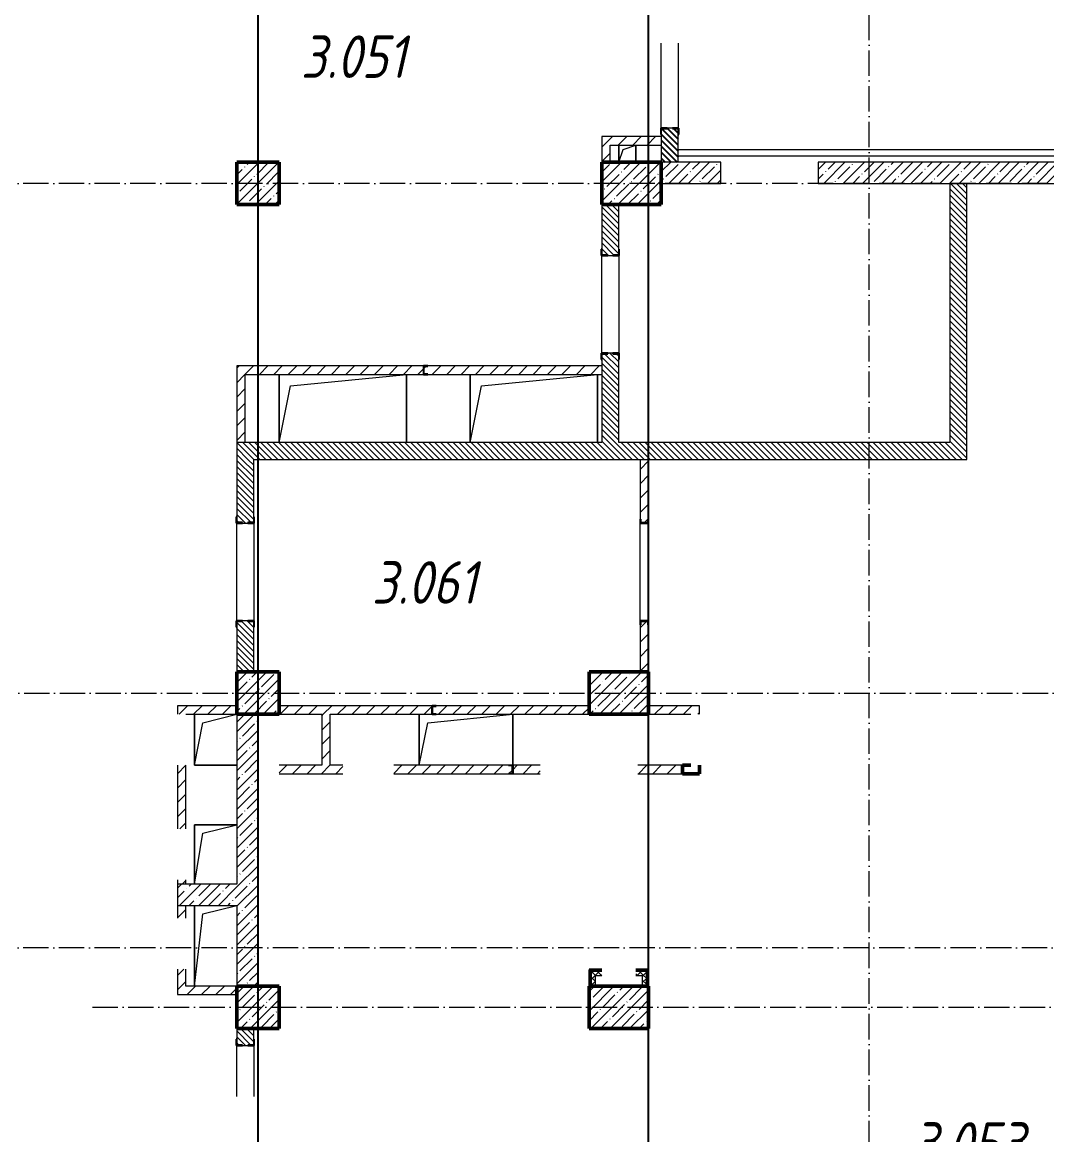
# Model space of a CAD drawing. Header units: millimetres. Extents: x -135211 to 49383, y -8033 to 228499.
# Drawn here: x -122870 to -110801, y 149213 to 162310 of the extents above; entities that cross this region are included whole.
import ezdxf

# ---------------------------------------------------------------- set-up
doc = ezdxf.new("R2010")
doc.units = ezdxf.units.MM
doc.linetypes.add('50_200_ШТРИХ_1Т_ш5_п1_п1_', pattern=[700, 500, -100, 0, -100])
for name, color, linetype, lineweight in [('A-DETL-____-OTLN-4', 7, 'Continuous', 18), ('A-FLOR-____-OTLN', 7, 'Continuous', 9), ('A-GENM-____-MCUT', 7, 'Continuous', 25), ('A-GENM-____-OTLN', 7, 'Continuous', 9), ('A-GENM-____-OTLN-1', 7, 'Continuous', 25), ('A-WALL-____-MCUT-1', 7, 'Continuous', 9), ('A-WALL-____-MCUT-2', 7, 'Continuous', 50), ('A-WALL-____-MCUT-3', 7, 'Continuous', 9), ('A-WALL-____-PATT-1', 7, 'Continuous', 9), ('A-WALL-FNSH-MCUT-1', 7, 'Continuous', 9), ('I-WALL-____-OTLN', 7, 'Continuous', 9), ('S-COLS-____-MCUT', 7, 'Continuous', 50), ('S-COLS-____-OTLN', 7, 'Continuous', 9), ('S-GRID-____-OTLN-1', 7, '50_200_ШТРИХ_1Т_ш5_п1_п1_', 9), ('Марки помещений', 7, 'Continuous', 9)]:
    doc.layers.add(name, color=color, linetype=linetype, lineweight=lineweight)
doc.layers.add('A-WALL-____-PATT-3', color=9, linetype='Continuous', lineweight=9, true_color=0x808080)
doc.styles.add('ISOCPEUR_I_2', font='isocpeui.ttf', dxfattribs={"width": 0.85, "height": 2.3})
pattern_1 = [(45, (-129942.25, 127932.03), (-114.04925, 114.04925), []), (45, (-129828.2, 127932.03), (-114.04925, 114.04925), [201.612, -40.322, 3.353, -36.97])]
pattern_2 = [(135, (-129942.255, 127932.027), (-35.35534, -35.35534), [])]
pattern_3 = [(45, (-129942.25, 127932.03), (-84.8528, 84.8528), [])]
pattern_4 = [(45, (-129942.255, 127932.027), (-35.35534, 35.35534), []), (135, (-129942.255, 127932.027), (-35.35534, -35.35534), [])]

# ---------------------------------------------------------------- blocks, each defined once
blk = doc.blocks.new('BSC_Колонна _Прямоугольная - 500х500-25976076-АР1_План отверстий 3 этажа в осях 1-64_А-ГГ')
at = {"layer": 'S-COLS-____-OTLN'}
h = blk.add_hatch(dxfattribs=at)
h.set_pattern_fill('FP_39', color=256, style=0, pattern_type=2)
h.set_pattern_definition([(45, (-9850, -32481.04), (-114.04925, 114.04925), []), (45, (-9735.95, -32481.04), (-114.04925, 114.04925), [201.613, -40.323, 3.353, -36.97])])
h.paths.add_polyline_path([(-250, -250), (250, -250), (250, 250), (-250, 250)], flags=0)
at = {"layer": 'S-COLS-____-MCUT'}
for p, q in [((250, 250), (-250, 250)), ((-250, 250), (-250, -250)), ((250, -250), (250, 250)), ((-250, -250), (250, -250))]:
    blk.add_line(p, q, dxfattribs=at)
blk = doc.blocks.new('BSC_Колонна _Прямоугольная - 500х500-V7-АР1_План отверстий 3 этажа в осях 1-64_А-ГГ')
at = {"layer": 'S-COLS-____-OTLN'}
h = blk.add_hatch(dxfattribs=at)
h.set_pattern_fill('FP_41', color=256, style=0, pattern_type=2)
h.set_pattern_definition([(45, (-9850, -26481.04), (-114.04925, 114.04925), []), (45, (-9735.95, -26481.04), (-114.04925, 114.04925), [201.613, -40.323, 3.353, -36.97])])
h.paths.add_polyline_path([(-250, -250), (250, -250), (250, 250), (-250, 250)], flags=0)
at = {"layer": 'S-COLS-____-MCUT'}
for p, q in [((250, 250), (-250, 250)), ((-250, 250), (-250, -250)), ((250, -250), (250, 250)), ((-250, -250), (250, -250))]:
    blk.add_line(p, q, dxfattribs=at)
blk = doc.blocks.new('BSC_Колонна _Прямоугольная - 500х700-V9-АР1_План отверстий 3 этажа в осях 1-64_А-ГГ')
at = {"layer": 'S-COLS-____-OTLN'}
h = blk.add_hatch(dxfattribs=at)
h.set_pattern_fill('FP_43', color=256, style=0, pattern_type=2)
h.set_pattern_definition([(315, (-32481.04, 14250), (114.04925, 114.04925), []), (315, (-32481.04, 14135.95), (114.04925, 114.04925), [201.613, -40.323, 3.353, -36.97])])
h.paths.add_polyline_path([(-250, 350), (-250, -350), (250, -350), (250, 350)], flags=0)
at = {"layer": 'S-COLS-____-MCUT'}
for p, q in [((250, 350), (-250, 350)), ((-250, 350), (-250, -350)), ((250, -350), (250, 350)), ((-250, -350), (250, -350))]:
    blk.add_line(p, q, dxfattribs=at)
blk = doc.blocks.new('BSC_Колонна _Прямоугольная - 500х700-V10-АР1_План отверстий 3 этажа в осях 1-64_А-ГГ')
at = {"layer": 'S-COLS-____-OTLN'}
h = blk.add_hatch(dxfattribs=at)
h.set_pattern_fill('FP_44', color=256, style=0, pattern_type=2)
h.set_pattern_definition([(315, (-22781.04, 14100), (114.0493, 114.0493), []), (315, (-22781.04, 13985.95), (114.0493, 114.0493), [201.613, -40.323, 3.353, -36.97])])
h.paths.add_polyline_path([(-250, 350), (-250, -350), (250, -350), (250, 350)], flags=0)
at = {"layer": 'S-COLS-____-MCUT'}
for p, q in [((250, 350), (-250, 350)), ((-250, 350), (-250, -350)), ((250, -350), (250, 350)), ((-250, -350), (250, -350))]:
    blk.add_line(p, q, dxfattribs=at)
blk = doc.blocks.new('BSC_Колонна _Прямоугольная - 500х700-V11-АР1_План отверстий 3 этажа в осях 1-64_А-ГГ')
at = {"layer": 'S-COLS-____-OTLN'}
h = blk.add_hatch(dxfattribs=at)
h.set_pattern_fill('FP_45', color=256, style=0, pattern_type=2)
h.set_pattern_definition([(315, (-26481.04, 14100), (114.04925, 114.04925), []), (315, (-26481.04, 13985.95), (114.04925, 114.04925), [201.613, -40.323, 3.353, -36.97])])
h.paths.add_polyline_path([(-250, 350), (-250, -350), (250, -350), (250, 350)], flags=0)
at = {"layer": 'S-COLS-____-MCUT'}
for p, q in [((250, 350), (-250, 350)), ((-250, 350), (-250, -350)), ((250, -350), (250, 350)), ((-250, -350), (250, -350))]:
    blk.add_line(p, q, dxfattribs=at)
blk = doc.blocks.new('154_Стойка_СКБ_Швеллер - СМ-2180_100-28318692-АР1_План отверстий 3 этажа в осях 1-64_А-ГГ')
at = {"layer": 'A-GENM-____-MCUT'}
for p, q in [((171, 50), (125, 50)), ((125, 50), (125, -50)), ((129.5, 42.4), (171, 42.4)), ((129.5, -42.4), (129.5, 42.4)), ((171, 42.4), (171, 50)), ((125, -50), (171, -50)), ((171, -42.4), (129.5, -42.4)), ((171, -50), (171, -42.4))]:
    blk.add_line(p, q, dxfattribs=at)
blk = doc.blocks.new('154_Фахверк_СКБ_Швеллер - Тип_100_3960-28494444-АР1_План отверстий 3 этажа в осях 1-64_А-ГГ')
at = {"layer": 'A-GENM-____-MCUT'}
for p, q in [((125, 50), (175, 50)), ((125, -50), (125, 50)), ((128, 47), (128, -47)), ((175, 47), (128, 47)), ((175, 50), (175, 47)), ((175, -50), (125, -50)), ((128, -47), (175, -47)), ((175, -47), (175, -50))]:
    blk.add_line(p, q, dxfattribs=at)
blk = doc.blocks.new('154_Фахверк_СКБ_Швеллер - Тип_100_3380-28551448-АР1_План отверстий 3 этажа в осях 1-64_А-ГГ')
at = {"layer": 'A-GENM-____-MCUT'}
for p, q in [((175, 50), (125, 50)), ((125, 50), (125, -50)), ((128, 47), (175, 47)), ((128, -47), (128, 47)), ((175, 47), (175, 50)), ((125, -50), (175, -50)), ((175, -47), (128, -47)), ((175, -50), (175, -47))]:
    blk.add_line(p, q, dxfattribs=at)
blk = doc.blocks.new('154_Стойка_СКБ_Уголок - СМ-2180_200-28268025-АР1_План отверстий 3 этажа в осях 1-64_А-ГГ')
at = {"layer": 'A-GENM-____-MCUT'}
for p, q in [((125, 156), (125, 81)), ((200, 156), (125, 156)), ((131, 81), (131, 150)), ((131, 150), (200, 150)), ((200, 150), (200, 156)), ((125, 81), (131, 81)), ((131, 19), (125, 19)), ((125, 19), (125, -56)), ((131, -50), (131, 19)), ((125, -56), (200, -56)), ((200, -50), (131, -50)), ((200, -56), (200, -50))]:
    blk.add_line(p, q, dxfattribs=at)
blk = doc.blocks.new('Стойка_Влож_Полоса боковая - Полоса-V165-АР1_План отверстий 3 этажа в осях 1-64_А-ГГ')
at = {"layer": 'A-GENM-____-OTLN'}
for p, q in [((-5, 60), (0, 60)), ((-5, -60), (-5, 60)), ((0, -60), (-5, -60))]:
    blk.add_line(p, q, dxfattribs=at)
blk = doc.blocks.new('Фахверк_СКБ_Уголок - 200_3960-28268576-АР1_План отверстий 3 этажа в осях 1-64_А-ГГ')
at = {"layer": 'A-GENM-____-MCUT'}
for p, q in [((200, 156), (125, 156)), ((125, 156), (125, 81)), ((131, 81), (131, 150)), ((131, 150), (200, 150)), ((200, 150), (200, 156)), ((125, 81), (131, 81)), ((131, 19), (125, 19)), ((125, 19), (125, -56)), ((131, -50), (131, 19)), ((125, -56), (200, -56)), ((200, -50), (131, -50)), ((200, -56), (200, -50))]:
    blk.add_line(p, q, dxfattribs=at)
blk = doc.blocks.new('154_Фахверк_СКБ_Швеллер - Тип_100_3960-28318856-АР1_План отверстий 3 этажа в осях 1-64_А-ГГ')
at = {"layer": 'A-GENM-____-MCUT'}
for p, q in [((175, 50), (125, 50)), ((125, 50), (125, -50)), ((128, 47), (175, 47)), ((128, -47), (128, 47)), ((175, 47), (175, 50)), ((125, -50), (175, -50)), ((175, -47), (128, -47)), ((175, -50), (175, -47))]:
    blk.add_line(p, q, dxfattribs=at)
blk = doc.blocks.new('AR_Отверстие прямоугольное _в плите_ - AR_Отверстие прямоугольное _в плите_-30552824-АР1_План отверстий 3 этажа в осях 1-64_А-ГГ')
at = {"layer": 'A-GENM-____-OTLN'}
for p, q in [((250, 350), (-250, 350)), ((-250, 350), (-250, -350)), ((-150, 250), (250, 350)), ((-250, -350), (-150, 250))]:
    blk.add_line(p, q, dxfattribs=at)
blk = doc.blocks.new('AR_Отверстие прямоугольное _в плите_ - AR_Отверстие прямоугольное _в плите_-30552826-АР1_План отверстий 3 этажа в осях 1-64_А-ГГ')
at = {"layer": 'A-GENM-____-OTLN'}
for p, q in [((-250, 475), (-250, -475)), ((-150, 375), (250, 475)), ((-250, -475), (-150, 375))]:
    blk.add_line(p, q, dxfattribs=at)
blk = doc.blocks.new('AR_Отверстие прямоугольное _в плите_ - AR_Отверстие прямоугольное _в плите_-V202-АР1_План отверстий 3 этажа в осях 1-64_А-ГГ')
at = {"layer": 'A-GENM-____-OTLN'}
for p, q in [((-100, 100), (-100, -100)), ((-100, -100), (-50, 50)), ((-50, 50), (100, 100)), ((100, -100), (100, 100))]:
    blk.add_line(p, q, dxfattribs=at)
blk = doc.blocks.new('AR_Отверстие прямоугольное _в плите_ - AR_Отверстие прямоугольное _в плите_-30552682-АР1_План отверстий 3 этажа в осях 1-64_А-ГГ')
at = {"layer": 'A-GENM-____-OTLN'}
for p, q in [((-550, 300), (-550, -300)), ((-450, 200), (550, 300)), ((550, -300), (550, 300)), ((-550, -300), (-450, 200))]:
    blk.add_line(p, q, dxfattribs=at)
blk = doc.blocks.new('AR_Отверстие прямоугольное _в плите_ - AR_Отверстие прямоугольное _в плите_-30552698-АР1_План отверстий 3 этажа в осях 1-64_А-ГГ')
at = {"layer": 'A-GENM-____-OTLN'}
for p, q in [((-250, 300), (-250, -300)), ((-150, 200), (250, 300)), ((-250, -300), (-150, 200)), ((-250, -300), (250, -300))]:
    blk.add_line(p, q, dxfattribs=at)
blk = doc.blocks.new('AR_Отверстие прямоугольное _в плите_ - AR_Отверстие прямоугольное _в плите_-30552723-АР1_План отверстий 3 этажа в осях 1-64_А-ГГ')
at = {"layer": 'A-GENM-____-OTLN'}
for p, q in [((-750, 400), (-750, -400)), ((-617, 267), (750, 400)), ((750, -400), (750, 400)), ((-750, -400), (-617, 267))]:
    blk.add_line(p, q, dxfattribs=at)
blk = doc.blocks.new('BSC_Колонна _Прямоугольная1 - 200х100 _металл_-V219-АР1_План отверстий 3 этажа в осях 1-64_А-ГГ')
at = {"layer": 'S-COLS-____-MCUT'}
for p, q in [((0, 50), (-100, 50)), ((-100, 50), (-100, -50)), ((100, -50), (100, 50)), ((-100, -50), (100, -50))]:
    blk.add_line(p, q, dxfattribs=at)

msp = doc.modelspace()

# ---------------------------------------------------------------- hatches: boundary and pattern name
h = msp.add_hatch()
h.set_pattern_fill('FP_6', color=256, style=0, pattern_type=2)
h.set_pattern_definition(pattern_2)
h.paths.add_polyline_path([(-115342.3, 160663.1), (-115142.3, 160663.1), (-115142.3, 161057.1), (-115211.3, 161057.1), (-115211.3, 161063.1), (-115273.3, 161063.1), (-115273.3, 161057.1), (-115342.3, 161057.1), (-115342.3, 160988.1)], flags=0)
h.paths.add_polyline_path([(-115211.3, 162763.1), (-115211.3, 162769.1), (-115142.3, 162769.1), (-115142.3, 169113.1), (-115342.3, 169113.1), (-115342.1, 162769.1), (-115273.3, 162769.1), (-115273.3, 162763.1)], flags=0)
at = {"layer": 'A-WALL-____-PATT-1'}
h = msp.add_hatch(dxfattribs=at)
h.set_pattern_fill('FP_4', color=256, style=0, pattern_type=2)
h.set_pattern_definition(pattern_3)
h.paths.add_polyline_path([(-115942.3, 160663.1), (-115942.3, 160963.1), (-116042.3, 160963.1), (-116042.3, 160663.1)], flags=0)
h = msp.add_hatch(dxfattribs=at)
h.set_pattern_fill('FP_4', color=256, style=0, pattern_type=2)
h.set_pattern_definition(pattern_3)
h.paths.add_polyline_path([(-115342.3, 160863.1), (-115342.3, 160963.1), (-115942.3, 160963.1), (-115942.3, 160863.1), (-115816.2, 160863.1)], flags=0)
h = msp.add_hatch(dxfattribs=at)
h.set_pattern_fill('FP_38', color=256, style=0, pattern_type=2)
h.set_pattern_definition(pattern_1)
h.paths.add_polyline_path([(-107092.3, 160413.1), (-107092.3, 160663.1), (-113492.3, 160663.1), (-113492.3, 160413.1), (-108746.4, 160413.1)], flags=0)
h.paths.add_polyline_path([(-114642.3, 160413.1), (-114642.3, 160663.1), (-115342.3, 160663.1), (-115342.3, 160413.1)], flags=0)
h = msp.add_hatch(dxfattribs=at)
h.set_pattern_fill('FP_6', color=256, style=0, pattern_type=2)
h.set_pattern_definition(pattern_2)
h.paths.add_polyline_path([(-111742.3, 157363.1), (-111742.3, 160413.1), (-111942.3, 160413.1), (-111942.3, 157363.1)], flags=0)
h = msp.add_hatch(dxfattribs=at)
h.set_pattern_fill('FP_6', color=256, style=0, pattern_type=2)
h.set_pattern_definition(pattern_2)
h.paths.add_polyline_path([(-115911.3, 157363.1), (-115842.3, 157363.1), (-115843.4, 158407.1), (-115911.3, 158407.1), (-115911.3, 158413.1), (-115973.3, 158413.1), (-115973.3, 158407.1), (-116042.3, 158407.1), (-116042.3, 157363.1)], flags=0)
h.paths.add_polyline_path([(-115973.3, 159563.1), (-115911.3, 159563.1), (-115911.3, 159569.1), (-115842.3, 159569.1), (-115842.3, 160163.1), (-116042.3, 160163.1), (-116042.3, 159569.1), (-115973.3, 159569.1)], flags=0)
h = msp.add_hatch(dxfattribs=at)
h.set_pattern_fill('FP_4', color=256, style=0, pattern_type=2)
h.set_pattern_definition(pattern_3)
h.paths.add_polyline_path([(-119351.1, 158163.1), (-118142.3, 158163.1), (-118142.3, 158263.1), (-120342.3, 158263.1), (-120342.3, 158163.1), (-120242.3, 158163.1)], flags=0)
h.paths.add_polyline_path([(-117583.7, 158163.1), (-116042.3, 158163.1), (-116042.3, 158263.1), (-118092.3, 158263.1), (-118092.3, 158260.1), (-118139.3, 158260.1), (-118139.3, 158166.1), (-118092.3, 158166.1), (-118092.3, 158163.1)], flags=0)
h = msp.add_hatch(dxfattribs=at)
h.set_pattern_fill('FP_4', color=256, style=0, pattern_type=2)
h.set_pattern_definition(pattern_3)
h.paths.add_polyline_path([(-120242.3, 157363.1), (-120242.3, 158163.1), (-120342.3, 158163.1), (-120342.3, 157363.1)], flags=0)
h = msp.add_hatch(dxfattribs=at)
h.set_pattern_fill('FP_6', color=256, style=0, pattern_type=2)
h.set_pattern_definition(pattern_2)
h.paths.add_polyline_path([(-111742.3, 157163.1), (-111742.3, 157363.1), (-120342.3, 157363.1), (-120342.3, 157163.1), (-112281.3, 157163.1)], flags=0)
h = msp.add_hatch(dxfattribs=at)
h.set_pattern_fill('FP_6', color=256, style=0, pattern_type=2)
h.set_pattern_definition(pattern_2)
h.paths.add_polyline_path([(-120342.3, 154663.1), (-120142.3, 154663.1), (-120142.3, 155257.1), (-120211.3, 155257.1), (-120211.3, 155263.1), (-120273.3, 155263.1), (-120273.3, 155257.1), (-120342.3, 155257.1), (-120342.3, 155188.1)], flags=0)
h.paths.add_polyline_path([(-120211.3, 156413.1), (-120211.3, 156419.1), (-120142.3, 156419.1), (-120142.3, 157163.1), (-120342.3, 157163.1), (-120342.3, 156419.1), (-120273.3, 156419.1), (-120273.3, 156413.1)], flags=0)
h = msp.add_hatch(dxfattribs=at)
h.set_pattern_fill('FP_4', color=256, style=0, pattern_type=2)
h.set_pattern_definition(pattern_3)
h.paths.add_polyline_path([(-115499.9, 154663.1), (-115492.3, 154663.1), (-115492.3, 155217.1), (-115499.9, 155217.5), (-115499.9, 155258.6), (-115584.7, 155258.6), (-115584.7, 155217.1), (-115592.3, 155217.1), (-115592.3, 154663.1)], flags=0)
h.paths.add_polyline_path([(-115499.9, 156417.6), (-115499.9, 156459.1), (-115492.3, 156459.1), (-115492.3, 157163.1), (-115592.3, 157163.1), (-115592.3, 156459.1), (-115584.7, 156459.1), (-115584.7, 156417.6)], flags=0)
h = msp.add_hatch(dxfattribs=at)
h.set_pattern_fill('FP_4', color=256, style=0, pattern_type=2)
h.set_pattern_definition(pattern_3)
h.paths.add_polyline_path([(-121042.3, 152163.1), (-120942.3, 152163.1), (-120942.3, 152213.1), (-121042.3, 152213.1)], flags=0)
h.paths.add_polyline_path([(-120942.3, 152813.1), (-120942.3, 153563.1), (-121042.3, 153563.1), (-121042.3, 152813.1), (-121009.8, 152813.1)], flags=0)
h.paths.add_polyline_path([(-121042.3, 154163.1), (-120942.3, 154163.1), (-120942.3, 154263.1), (-121042.3, 154263.1)], flags=0)
h = msp.add_hatch(dxfattribs=at)
h.set_pattern_fill('FP_4', color=256, style=0, pattern_type=2)
h.set_pattern_definition(pattern_3)
h.paths.add_polyline_path([(-120342.3, 154163.1), (-120342.3, 154263.1), (-120942.3, 154263.1), (-120942.3, 154163.1)], flags=0)
h = msp.add_hatch(dxfattribs=at)
h.set_pattern_fill('FP_38', color=256, style=0, pattern_type=2)
h.set_pattern_definition(pattern_1)
h.paths.add_polyline_path([(-120342.3, 150963.1), (-120092.3, 150963.1), (-120092.3, 154163.1), (-120342.3, 154163.1), (-120342.3, 151913.1)], flags=0)
h = msp.add_hatch(dxfattribs=at)
h.set_pattern_fill('FP_4', color=256, style=0, pattern_type=2)
h.set_pattern_definition(pattern_3)
h.paths.add_polyline_path([(-116192.3, 154163.1), (-116192.3, 154263.1), (-117992.3, 154263.1), (-117992.3, 154260.1), (-118039.3, 154260.1), (-118039.3, 154166.1), (-117992.3, 154166.1), (-117992.3, 154163.1)], flags=0)
h.paths.add_polyline_path([(-119242.3, 154163.1), (-118042.3, 154163.1), (-118042.3, 154263.1), (-119842.3, 154263.1), (-119842.3, 154163.1), (-119342.3, 154163.1)], flags=0)
h = msp.add_hatch(dxfattribs=at)
h.set_pattern_fill('FP_4', color=256, style=0, pattern_type=2)
h.set_pattern_definition(pattern_3)
h.paths.add_polyline_path([(-119242.3, 153563.1), (-119242.3, 154163.1), (-119342.3, 154163.1), (-119342.3, 153563.1)], flags=0)
h = msp.add_hatch(dxfattribs=at)
h.set_pattern_fill('FP_4', color=256, style=0, pattern_type=2)
h.set_pattern_definition(pattern_3)
h.paths.add_polyline_path([(-114992.3, 154163.1), (-114992.3, 154263.1), (-115492.3, 154263.1), (-115492.3, 154163.1)], flags=0)
h = msp.add_hatch(dxfattribs=at)
h.set_pattern_fill('FP_4', color=256, style=0, pattern_type=2)
h.set_pattern_definition(pattern_3)
h.paths.add_polyline_path([(-114892.3, 154163.1), (-114892.3, 154263.1), (-114992.3, 154263.1), (-114992.3, 154163.1), (-114906.5, 154163.1)], flags=0)
h = msp.add_hatch(dxfattribs=at)
h.set_pattern_fill('FP_4', color=256, style=0, pattern_type=2)
h.set_pattern_definition(pattern_3)
h.paths.add_polyline_path([(-115092.3, 153463.1), (-115092.3, 153563.1), (-115617.3, 153563.1), (-115617.3, 153463.1)], flags=0)
h.paths.add_polyline_path([(-117092.3, 153463.1), (-116767.3, 153463.1), (-116767.3, 153563.1), (-117092.3, 153563.1), (-117092.3, 153466.1)], flags=0)
h.paths.add_polyline_path([(-117142.3, 153463.1), (-117142.3, 153466.1), (-117095.3, 153466.1), (-117095.3, 153560.1), (-117142.3, 153560.1), (-117142.3, 153563.1), (-118492.3, 153563.1), (-118492.3, 153463.1)], flags=0)
h.paths.add_polyline_path([(-119842.3, 153463.1), (-119092.3, 153463.1), (-119092.3, 153563.1), (-119842.3, 153563.1), (-119842.3, 153492.5)], flags=0)
h = msp.add_hatch(dxfattribs=at)
h.set_pattern_fill('FP_38', color=256, style=0, pattern_type=2)
h.set_pattern_definition(pattern_1)
h.paths.add_polyline_path([(-120342.3, 151913.1), (-120342.3, 152163.1), (-121042.3, 152163.1), (-121042.3, 151913.1)], flags=0)
h = msp.add_hatch(dxfattribs=at)
h.set_pattern_fill('FP_4', color=256, style=0, pattern_type=2)
h.set_pattern_definition(pattern_3)
h.paths.add_polyline_path([(-121042.3, 150963.1), (-120942.3, 150963.1), (-120942.3, 151163.1), (-121042.3, 151163.1)], flags=0)
h.paths.add_polyline_path([(-121042.3, 151763.1), (-120942.3, 151763.1), (-120942.3, 151913.1), (-121042.3, 151913.1)], flags=0)
h = msp.add_hatch(dxfattribs=at)
h.set_pattern_fill('FP_4', color=256, style=0, pattern_type=2)
h.set_pattern_definition(pattern_3)
h.paths.add_polyline_path([(-120342.3, 150863.1), (-120342.3, 150963.1), (-121042.3, 150963.1), (-121042.3, 150863.1)], flags=0)
h = msp.add_hatch(dxfattribs=at)
h.set_pattern_fill('FP_6', color=256, style=0, pattern_type=2)
h.set_pattern_definition(pattern_2)
h.paths.add_polyline_path([(-120142.3, 145663.1), (-120142.3, 146313.1), (-120342.3, 146313.1), (-120342.3, 145663.1)], flags=0)
h.paths.add_polyline_path([(-120197.4, 146463.1), (-120142.3, 146463.1), (-120142.3, 146763.1), (-120342.3, 146763.1), (-120342.3, 146463.1)], flags=0)
h.paths.add_polyline_path([(-120142.3, 147013.1), (-120142.3, 148557.1), (-120211.3, 148557.1), (-120211.3, 148563.1), (-120273.3, 148563.1), (-120273.3, 148557.1), (-120342.3, 148557.1), (-120342.3, 147013.1), (-120235.4, 147013.1)], flags=0)
h.paths.add_polyline_path([(-120273.3, 150263.1), (-120211.3, 150263.1), (-120211.3, 150269.1), (-120142.3, 150269.1), (-120142.3, 150463.1), (-120342.3, 150463.1), (-120342.3, 150269.1), (-120273.3, 150269.1)], flags=0)
at = {"layer": 'A-WALL-____-PATT-3'}
h = msp.add_hatch(dxfattribs=at)
h.set_pattern_fill('FP_7', color=256, style=0, pattern_type=2)
h.set_pattern_definition(pattern_4)
h.paths.add_polyline_path([(-115517.3, 151088.1), (-115517.3, 151138.1), (-115642.3, 151138.1), (-115642.3, 151088.1), (-115567.3, 151088.1)], flags=0)
h.paths.add_polyline_path([(-116042.3, 151088.1), (-116042.3, 151138.1), (-116167.3, 151138.1), (-116167.3, 151088.1), (-116117.3, 151088.1)], flags=0)
h = msp.add_hatch(dxfattribs=at)
h.set_pattern_fill('FP_7', color=256, style=0, pattern_type=2)
h.set_pattern_definition(pattern_4)
h.paths.add_polyline_path([(-116117.3, 150963.1), (-116117.3, 151088.1), (-116167.3, 151088.1), (-116167.3, 150963.1)], flags=0)
h = msp.add_hatch(dxfattribs=at)
h.set_pattern_fill('FP_7', color=256, style=0, pattern_type=2)
h.set_pattern_definition(pattern_4)
h.paths.add_polyline_path([(-115517.3, 150963.1), (-115517.3, 151088.1), (-115567.3, 151088.1), (-115567.3, 150963.1)], flags=0)
at = {"layer": 'S-COLS-____-OTLN'}
h = msp.add_hatch(dxfattribs=at)
h.set_pattern_fill('FP_38', color=256, style=0, pattern_type=2)
h.set_pattern_definition(pattern_1)
h.paths.add_polyline_path([(-120342.3, 150463.1), (-119842.3, 150463.1), (-119842.3, 150963.1), (-120342.3, 150963.1)], flags=0)

# ---------------------------------------------------------------- linework, layer by layer
at = {"color": 251, "ltscale": 0.6, "true_color": 0x636466}
for p, q in [((-120092.3, 123449.4), (-120092.3, 177813)), ((-115492.3, 123449.4), (-115492.3, 177813))]:
    msp.add_line(p, q, dxfattribs=at)
at = {"layer": 'A-DETL-____-OTLN-4'}
for p, q in [((-115142.3, 160813.1), (-107392.3, 160813.1)), ((-115142.3, 160738.1), (-107467.3, 160738.1))]:
    msp.add_line(p, q, dxfattribs=at)
at = {"layer": 'A-FLOR-____-OTLN'}
for p, q in [((-115842.3, 160663.1), (-115842.3, 160863.1)), ((-115642.3, 160863.1), (-115642.3, 160663.1)), ((-119842.3, 157363.1), (-119842.3, 158163.1)), ((-118342.3, 158163.1), (-118342.3, 157363.1)), ((-117592.3, 157363.1), (-117592.3, 158163.1)), ((-116092.3, 158163.1), (-116092.3, 157363.1)), ((-120842.3, 153563.1), (-120842.3, 154163.1)), ((-118192.3, 153563.1), (-118192.3, 154163.1)), ((-117092.3, 154163.1), (-117092.3, 153563.1)), ((-120342.3, 153563.1), (-120842.3, 153563.1)), ((-120842.3, 152862.8), (-120342.3, 152862.8)), ((-120842.3, 152163.1), (-120842.3, 152862.8)), ((-120842.3, 150963.1), (-120842.3, 151913.1))]:
    msp.add_line(p, q, dxfattribs=at)
at = {"layer": 'A-WALL-____-MCUT-1'}
for p, q in [((-114642.3, 160663.1), (-115342.3, 160663.1)), ((-114642.3, 160413.1), (-114642.3, 160663.1)), ((-107092.3, 160663.1), (-113492.3, 160663.1)), ((-113492.3, 160663.1), (-113492.3, 160413.1)), ((-115342.3, 160413.1), (-114642.3, 160413.1)), ((-113492.3, 160413.1), (-107092.3, 160413.1)), ((-120342.3, 154163.1), (-120342.3, 152163.1)), ((-120092.3, 153563.1), (-120092.3, 154163.1)), ((-120092.3, 150963.1), (-120092.3, 153463.1)), ((-120342.3, 152163.1), (-121042.3, 152163.1)), ((-121042.3, 152163.1), (-121042.3, 151913.1)), ((-121042.3, 151913.1), (-120342.3, 151913.1)), ((-120342.3, 151913.1), (-120342.3, 150963.1)), ((-120342.3, 150963.1), (-120092.3, 150963.1))]:
    msp.add_line(p, q, dxfattribs=at)
at = {"layer": 'A-WALL-____-MCUT-2'}
for p, q in [((-116042.3, 151150.6), (-116179.8, 151150.6)), ((-116179.8, 151150.6), (-116179.8, 150963.1)), ((-115504.8, 151150.6), (-115642.3, 151150.6)), ((-115504.8, 151150.6), (-115504.8, 150963.1))]:
    msp.add_line(p, q, dxfattribs=at)
at = {"layer": 'A-WALL-____-MCUT-3'}
for p, q in [((-115342.3, 160988.1), (-115342.3, 160663.1)), ((-115211.3, 161063.1), (-115273.3, 161063.1)), ((-115142.3, 160663.1), (-115142.3, 160988.1)), ((-111942.3, 160413.1), (-111942.3, 157363.1)), ((-111742.3, 157163.1), (-111742.3, 160413.1)), ((-116042.3, 160163.1), (-116042.3, 159638.1)), ((-115842.3, 159638.1), (-115842.3, 160163.1)), ((-115973.3, 159563.1), (-115911.3, 159563.1)), ((-116042.3, 158338.1), (-116042.3, 157363.1)), ((-115911.3, 158413.1), (-115973.3, 158413.1)), ((-115842.3, 157363.1), (-115842.3, 158338.1)), ((-116042.3, 157363.1), (-120342.3, 157363.1)), ((-120342.3, 157363.1), (-120342.3, 156488.1)), ((-111942.3, 157363.1), (-115842.3, 157363.1)), ((-120142.3, 157163.1), (-111742.3, 157163.1)), ((-120142.3, 156488.1), (-120142.3, 157163.1)), ((-120273.3, 156413.1), (-120211.3, 156413.1)), ((-120211.3, 155263.1), (-120273.3, 155263.1)), ((-120342.3, 155188.1), (-120342.3, 154663.1)), ((-120142.3, 154663.1), (-120142.3, 155188.1)), ((-116042.3, 151138.1), (-116167.3, 151138.1)), ((-116167.3, 151138.1), (-116167.3, 150963.1)), ((-115517.3, 151138.1), (-115642.3, 151138.1)), ((-115517.3, 151138.1), (-115517.3, 150963.1)), ((-116117.3, 151088.1), (-116042.3, 151088.1)), ((-116117.3, 150963.1), (-116117.3, 151088.1)), ((-115642.3, 151088.1), (-115567.3, 151088.1)), ((-115567.3, 151088.1), (-115567.3, 150963.1)), ((-120342.3, 150463.1), (-120342.3, 150338.1)), ((-120142.3, 150463.1), (-120342.3, 150463.1)), ((-120142.3, 150338.1), (-120142.3, 150463.1)), ((-120273.3, 150263.1), (-120211.3, 150263.1))]:
    msp.add_line(p, q, dxfattribs=at)
at = {"layer": 'A-WALL-FNSH-MCUT-1'}
for p, q in [((-116042.3, 160963.1), (-116042.3, 160663.1)), ((-115342.3, 160963.1), (-116042.3, 160963.1)), ((-115942.3, 160663.1), (-115942.3, 160863.1)), ((-115942.3, 160863.1), (-115342.3, 160863.1)), ((-118142.3, 158263.1), (-120342.3, 158263.1)), ((-120342.3, 158263.1), (-120342.3, 157363.1)), ((-116042.3, 158263.1), (-118092.3, 158263.1)), ((-120242.3, 158163.1), (-118142.3, 158163.1)), ((-120242.3, 157363.1), (-120242.3, 158163.1)), ((-118092.3, 158163.1), (-116042.3, 158163.1)), ((-115592.3, 157163.1), (-115592.3, 156459.1)), ((-115492.3, 156459.1), (-115492.3, 157163.1)), ((-115592.3, 155217.1), (-115592.3, 154663.1)), ((-115492.3, 154663.1), (-115492.3, 155217.1)), ((-121042.3, 154263.1), (-121042.3, 154163.1)), ((-120342.3, 154263.1), (-121042.3, 154263.1)), ((-120942.3, 154163.1), (-120342.3, 154163.1)), ((-118042.3, 154263.1), (-119842.3, 154263.1)), ((-119842.3, 154163.1), (-119342.3, 154163.1)), ((-119342.3, 154163.1), (-119342.3, 153563.1)), ((-119242.3, 154163.1), (-118042.3, 154163.1)), ((-119242.3, 153563.1), (-119242.3, 154163.1)), ((-116192.3, 154263.1), (-117992.3, 154263.1)), ((-117992.3, 154163.1), (-116192.3, 154163.1)), ((-114892.3, 154263.1), (-115492.3, 154263.1)), ((-115492.3, 154163.1), (-114992.3, 154163.1)), ((-114892.3, 154163.1), (-114892.3, 154263.1)), ((-121042.3, 153563.1), (-121042.3, 152813.1)), ((-120942.3, 152813.1), (-120942.3, 153563.1)), ((-119342.3, 153563.1), (-119842.3, 153563.1)), ((-119092.3, 153563.1), (-119242.3, 153563.1)), ((-117142.3, 153563.1), (-118492.3, 153563.1)), ((-116767.3, 153563.1), (-117092.3, 153563.1)), ((-115092.3, 153563.1), (-115617.3, 153563.1)), ((-119842.3, 153463.1), (-119092.3, 153463.1)), ((-118492.3, 153463.1), (-117142.3, 153463.1)), ((-117092.3, 153463.1), (-116767.3, 153463.1)), ((-115617.3, 153463.1), (-115092.3, 153463.1)), ((-121042.3, 152213.1), (-121042.3, 152163.1)), ((-120942.3, 152163.1), (-120942.3, 152213.1)), ((-121042.3, 151913.1), (-121042.3, 151763.1)), ((-120942.3, 151763.1), (-120942.3, 151913.1)), ((-121042.3, 151163.1), (-121042.3, 150863.1)), ((-120942.3, 150963.1), (-120942.3, 151163.1)), ((-116042.3, 151163.1), (-116192.3, 151163.1)), ((-116192.3, 151163.1), (-116192.3, 150963.1)), ((-115492.3, 151163.1), (-115642.3, 151163.1)), ((-115492.3, 150963.1), (-115492.3, 151163.1)), ((-120342.3, 150963.1), (-120942.3, 150963.1)), ((-120342.3, 150863.1), (-120342.3, 150963.1)), ((-121042.3, 150863.1), (-120342.3, 150863.1))]:
    msp.add_line(p, q, dxfattribs=at)
at = {"layer": 'I-WALL-____-OTLN'}
for p, q in [((-115342.3, 161063.1), (-115342.3, 162063.1)), ((-115142.3, 162063.1), (-115142.3, 161063.1)), ((-116042.3, 158413.1), (-116042.3, 159563.1)), ((-115842.3, 159563.1), (-115842.3, 158413.1)), ((-120342.3, 155263.1), (-120342.3, 156413.1)), ((-120142.3, 156413.1), (-120142.3, 155263.1)), ((-115592.3, 155263.1), (-115592.3, 156413.1)), ((-115492.3, 156413.1), (-115492.3, 155263.1)), ((-120342.3, 149663.1), (-120342.3, 150263.1)), ((-120142.3, 150263.1), (-120142.3, 149663.1))]:
    msp.add_line(p, q, dxfattribs=at)
at = {"layer": 'S-COLS-____-MCUT'}
for p, q in [((-119842.3, 150963.1), (-120342.3, 150963.1)), ((-120342.3, 150963.1), (-120342.3, 150463.1)), ((-119842.3, 150463.1), (-119842.3, 150963.1)), ((-120342.3, 150463.1), (-119842.3, 150463.1))]:
    msp.add_line(p, q, dxfattribs=at)
at = {"layer": 'S-GRID-____-OTLN-1', "color": 251, "ltscale": 0.6, "true_color": 0x636466}
for p, q in [((-112892.3, 123449.4), (-112892.3, 177813)), ((-103234.5, 160413.1), (-134611, 160413.1)), ((-134611, 154413.1), (-103234.5, 154413.1)), ((-103234.5, 151413.1), (-134611, 151413.1)), ((-122042.3, 150713.1), (-103234.5, 150713.1))]:
    msp.add_line(p, q, dxfattribs=at)

# ---------------------------------------------------------------- block references
at = {"layer": 'A-GENM-____-OTLN'}
for name, p in [('AR_Отверстие прямоугольное _в плите_ - AR_Отверстие прямоугольное _в плите_-V202-АР1_План отверстий 3 этажа в осях 1-64_А-ГГ', (-115742.3, 160763.1)), ('AR_Отверстие прямоугольное _в плите_ - AR_Отверстие прямоугольное _в плите_-30552723-АР1_План отверстий 3 этажа в осях 1-64_А-ГГ', (-119092.3, 157763.1)), ('AR_Отверстие прямоугольное _в плите_ - AR_Отверстие прямоугольное _в плите_-30552723-АР1_План отверстий 3 этажа в осях 1-64_А-ГГ', (-116842.3, 157763.1)), ('AR_Отверстие прямоугольное _в плите_ - AR_Отверстие прямоугольное _в плите_-30552698-АР1_План отверстий 3 этажа в осях 1-64_А-ГГ', (-120592.3, 153863.1)), ('AR_Отверстие прямоугольное _в плите_ - AR_Отверстие прямоугольное _в плите_-30552682-АР1_План отверстий 3 этажа в осях 1-64_А-ГГ', (-117642.3, 153863.1)), ('AR_Отверстие прямоугольное _в плите_ - AR_Отверстие прямоугольное _в плите_-30552824-АР1_План отверстий 3 этажа в осях 1-64_А-ГГ', (-120592.3, 152512.8)), ('AR_Отверстие прямоугольное _в плите_ - AR_Отверстие прямоугольное _в плите_-30552826-АР1_План отверстий 3 этажа в осях 1-64_А-ГГ', (-120592.3, 151438.1))]:
    msp.add_blockref(name, p, dxfattribs=at)
for p, rotation in [((-120242.3, 156413.1), 89.99999999999991), ((-120242.3, 155263.1), 269.9999999999999)]:
    msp.add_blockref('Стойка_Влож_Полоса боковая - Полоса-V165-АР1_План отверстий 3 этажа в осях 1-64_А-ГГ', p, dxfattribs=dict(at, rotation=rotation))
at = {"layer": 'A-GENM-____-OTLN-1'}
for name, p, rotation in [('Фахверк_СКБ_Уголок - 200_3960-28268576-АР1_План отверстий 3 этажа в осях 1-64_А-ГГ', (-115292.3, 161188.1), 270.0000000000007), ('154_Стойка_СКБ_Уголок - СМ-2180_200-28268025-АР1_План отверстий 3 этажа в осях 1-64_А-ГГ', (-115892.3, 159438.1), 90.00000000000071), ('154_Стойка_СКБ_Уголок - СМ-2180_200-28268025-АР1_План отверстий 3 этажа в осях 1-64_А-ГГ', (-115992.3, 158538.1), 270.0000000000007), ('154_Стойка_СКБ_Уголок - СМ-2180_200-28268025-АР1_План отверстий 3 этажа в осях 1-64_А-ГГ', (-120192.3, 156288.1), 89.99999999999991), ('154_Стойка_СКБ_Швеллер - СМ-2180_100-28318692-АР1_План отверстий 3 этажа в осях 1-64_А-ГГ', (-115542.3, 156288.1), 89.99999999999991), ('154_Стойка_СКБ_Уголок - СМ-2180_200-28268025-АР1_План отверстий 3 этажа в осях 1-64_А-ГГ', (-120292.3, 155388.1), 269.9999999999999), ('154_Стойка_СКБ_Швеллер - СМ-2180_100-28318692-АР1_План отверстий 3 этажа в осях 1-64_А-ГГ', (-115542.3, 155388.1), 269.9999999999999), ('154_Фахверк_СКБ_Швеллер - Тип_100_3960-28494444-АР1_План отверстий 3 этажа в осях 1-64_А-ГГ', (-116967.3, 153513.1), 180), ('Фахверк_СКБ_Уголок - 200_3960-28268576-АР1_План отверстий 3 этажа в осях 1-64_А-ГГ', (-120192.3, 150138.1), 89.99999999999991)]:
    msp.add_blockref(name, p, dxfattribs=dict(at, rotation=rotation))
for name, p in [('154_Фахверк_СКБ_Швеллер - Тип_100_3960-28318856-АР1_План отверстий 3 этажа в осях 1-64_А-ГГ', (-118267.3, 158213.1)), ('154_Фахверк_СКБ_Швеллер - Тип_100_3380-28551448-АР1_План отверстий 3 этажа в осях 1-64_А-ГГ', (-118167.3, 154213.1))]:
    msp.add_blockref(name, p, dxfattribs=at)
at = {"layer": 'S-COLS-____-OTLN'}
for name, p in [('BSC_Колонна _Прямоугольная - 500х500-25976076-АР1_План отверстий 3 этажа в осях 1-64_А-ГГ', (-120092.3, 160413.1)), ('BSC_Колонна _Прямоугольная - 500х500-V7-АР1_План отверстий 3 этажа в осях 1-64_А-ГГ', (-120092.3, 154413.1)), ('BSC_Колонна _Прямоугольная1 - 200х100 _металл_-V219-АР1_План отверстий 3 этажа в осях 1-64_А-ГГ', (-114992.3, 153513.1))]:
    msp.add_blockref(name, p, dxfattribs=at)
at = {"layer": 'S-COLS-____-OTLN', "rotation": 89.9999999999999}
for name, p in [('BSC_Колонна _Прямоугольная - 500х700-V9-АР1_План отверстий 3 этажа в осях 1-64_А-ГГ', (-115692.3, 160413.1)), ('BSC_Колонна _Прямоугольная - 500х700-V11-АР1_План отверстий 3 этажа в осях 1-64_А-ГГ', (-115842.3, 154413.1)), ('BSC_Колонна _Прямоугольная - 500х700-V10-АР1_План отверстий 3 этажа в осях 1-64_А-ГГ', (-115842.3, 150713.1))]:
    msp.add_blockref(name, p, dxfattribs=at)

# ---------------------------------------------------------------- texts
at = {"layer": 'Марки помещений', "char_height": 500, "attachment_point": 1, "style": 'ISOCPEUR_I_2'}
for s, insert, width in [('3.051', (-119587.6, 162154.4), 737.552), ('3.061', (-118751.4, 155965), 737.552), ('3.053', (-112386.9, 149360.1), 785.654)]:
    msp.add_mtext(s, dxfattribs=dict(at, insert=insert, width=width))

doc.saveas('drawing.dxf')
